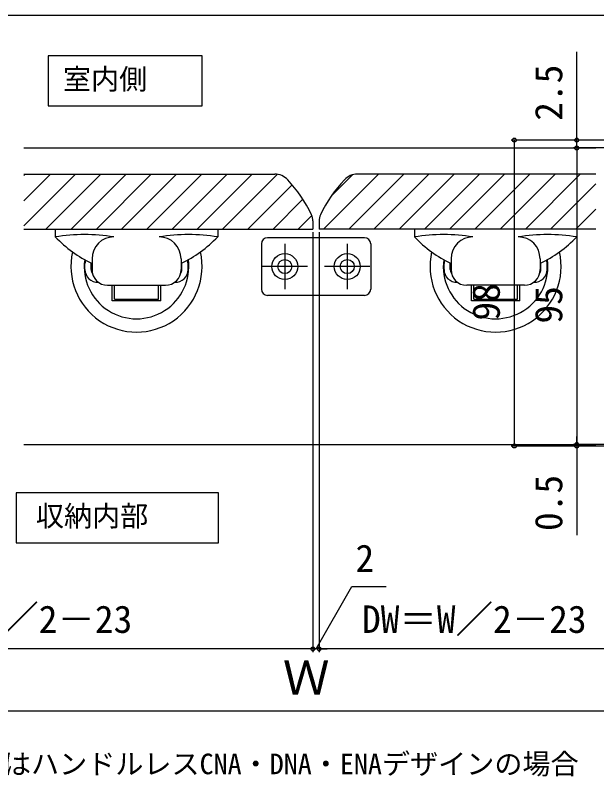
# Model space of a CAD drawing. Units: millimetres, scale not verified. Extents: x -525 to 525, y -783 to 779.
# Drawn here: x -45.1 to 141.1, y 225.6 to 470.5 of the extents above; entities that cross this region are included whole.
import ezdxf
from ezdxf.enums import TextEntityAlignment as Align

# ---------------------------------------------------------------- set-up
doc = ezdxf.new("R2010")
doc.units = ezdxf.units.MM
doc.header["$LTSCALE"] = 4
for name, color, linetype in [('0-2_USER1', 3, 'Continuous'), ('0-4_YKK_12', 2, 'Continuous'), ('0-5_YKK_13', 4, 'Continuous'), ('0-7_YKK_D', 6, 'Continuous')]:
    doc.layers.add(name, color=color, linetype=linetype)
doc.styles.add('ＭＳ ゴシック', font='')
doc.styles.get('ＭＳ ゴシック').set_extended_font_data('MS Gothic')

msp = doc.modelspace()

# ---------------------------------------------------------------- linework, layer by layer
at = {"layer": '0-2_USER1'}
for points in [[(14.745, 441.483), (14.745, 457.483), (-34.549, 457.483), (-34.549, 441.483)], [(19.984, 301.483), (19.984, 317.483), (-44.788, 317.483), (-44.788, 301.483)]]:
    msp.add_lwpolyline(points, close=True, dxfattribs=at)
at = {"layer": '0-4_YKK_12'}
for p, q in [((-42.363, 427.983), (140.849, 427.983)), ((-42.363, 419.583), (38.004, 419.583)), ((-42.363, 419.145), (-41.924, 419.583)), ((-42.363, 411.062), (-33.842, 419.583)), ((-42.363, 402.98), (-25.76, 419.583)), ((-35.278, 401.983), (-17.678, 419.583)), ((-27.195, 401.983), (-9.595, 419.583)), ((-19.113, 401.983), (-1.513, 419.583)), ((-11.031, 401.983), (6.569, 419.583)), ((-2.949, 401.983), (14.651, 419.583)), ((5.134, 401.983), (22.734, 419.583)), ((13.216, 401.983), (30.816, 419.583)), ((21.298, 401.983), (38.837, 419.522)), ((53.627, 401.983), (71.227, 419.583)), ((56.141, 412.58), (62.927, 419.366)), ((61.709, 401.983), (79.309, 419.583)), ((140.849, 419.583), (64.487, 419.583)), ((69.791, 401.983), (87.391, 419.583)), ((77.874, 401.983), (95.474, 419.583)), ((85.956, 401.983), (103.556, 419.583)), ((94.038, 401.983), (111.638, 419.583)), ((102.12, 401.983), (119.72, 419.583)), ((110.203, 401.983), (127.803, 419.583)), ((118.285, 401.983), (135.885, 419.583)), ((126.367, 401.983), (140.849, 416.465)), ((29.38, 401.983), (43.586, 416.189)), ((37.463, 401.983), (47.032, 411.553)), ((134.449, 401.983), (140.849, 408.383)), ((45.545, 401.983), (49.904, 406.342)), ((50.245, 404.583), (50.245, 401.983)), ((52.245, 404.983), (52.245, 401.983)), ((-42.363, 401.983), (50.245, 401.983)), ((140.849, 401.983), (52.245, 401.983)), ((-42.363, 332.983), (140.849, 332.983))]:
    msp.add_line(p, q, dxfattribs=at)
for centre, radius, start, end in [((38.004, 413.883), 5.7, 43.22166, 90), ((64.487, 413.883), 5.7, 90, 136.77834), ((10.313, 387.86), 43.7, 25.39153, 43.22166), ((92.178, 387.86), 43.7, 136.77834, 154.60847), ((45.545, 404.583), 4.7, 0, 25.39153), ((56.945, 404.583), 4.7, 154.60847, 180)]:
    msp.add_arc(centre, radius, start, end, dxfattribs=at)
at = {"layer": '0-5_YKK_13'}
for p, q in [((-32.255, 401.983), (19.745, 401.983)), ((-32.255, 401.983), (-32.255, 399.483)), ((19.745, 401.983), (19.745, 399.483)), ((134.745, 401.983), (82.745, 401.983)), ((82.745, 401.983), (82.745, 399.483)), ((134.745, 401.983), (134.745, 399.483)), ((66.745, 399.233), (35.745, 399.233)), ((33.745, 397.233), (33.745, 382.733)), ((41.245, 397.233), (41.245, 382.733)), ((61.245, 397.233), (61.245, 382.733)), ((68.745, 397.233), (68.745, 382.733)), ((-20.505, 392.483), (-20.505, 388.983)), ((7.995, 392.483), (7.995, 388.983)), ((94.495, 392.483), (94.495, 388.983)), ((122.995, 392.483), (122.995, 388.983)), ((-22.755, 388.983), (-22.755, 390.983)), ((-20.755, 388.983), (-20.755, 390.983)), ((8.245, 388.983), (8.245, 390.983)), ((10.245, 388.983), (10.245, 390.983)), ((48.495, 389.983), (33.995, 389.983)), ((68.495, 389.983), (53.995, 389.983)), ((92.245, 388.983), (92.245, 390.983)), ((94.245, 388.983), (94.245, 390.983)), ((123.245, 388.983), (123.245, 390.983)), ((125.245, 388.983), (125.245, 390.983)), ((-15.505, 383.983), (2.995, 383.983)), ((-14.005, 378.983), (-14.005, 383.983)), ((-13.255, 379.483), (-13.255, 383.983)), ((0.745, 379.483), (0.745, 383.983)), ((1.495, 378.983), (1.495, 383.983)), ((117.995, 383.983), (99.495, 383.983)), ((100.995, 378.983), (100.995, 383.983)), ((101.745, 379.483), (101.745, 383.983)), ((115.745, 379.483), (115.745, 383.983)), ((116.495, 378.983), (116.495, 383.983)), ((66.745, 380.733), (35.745, 380.733)), ((1.495, 378.983), (-14.005, 378.983)), ((-13.255, 379.483), (0.745, 379.483)), ((116.495, 378.983), (100.995, 378.983)), ((101.745, 379.483), (115.745, 379.483))]:
    msp.add_line(p, q, dxfattribs=at)
for centre, radius in [((41.245, 389.983), 4.15), ((41.245, 389.983), 2.25), ((61.245, 389.983), 4.15), ((61.245, 389.983), 2.25)]:
    msp.add_circle(centre, radius, dxfattribs=at)
for centre, radius, start, end in [((-22.88, 340.22), 60, 81.0107, 98.9893), ((-3.323, 427.105), 40, 223.67372, 244.56201), ((-13.505, 392.483), 7, 90, 180), ((10.37, 340.22), 60, 81.0107, 98.9893), ((0.995, 392.483), 7, 0, 90), ((-9.186, 427.105), 40, 295.43799, 316.32628), ((35.745, 397.233), 2, 90, 180), ((66.745, 397.233), 2, 0, 90), ((92.12, 340.22), 60, 81.0107, 98.9893), ((111.677, 427.105), 40, 223.67372, 244.56201), ((101.495, 392.483), 7, 90, 180), ((125.37, 340.22), 60, 81.0107, 98.9893), ((115.995, 392.483), 7, 0, 90), ((105.814, 427.105), 40, 295.43799, 316.32628), ((-6.255, 389.983), 21, 167.11582, 12.88418), ((108.745, 389.983), 21, 167.11582, 12.88418), ((-6.255, 389.983), 16.75, 172.39697, 7.60303), ((-18.755, 390.983), 4, 164.37801, 180), ((6.245, 390.983), 4, 0, 15.62199), ((108.745, 389.983), 16.75, 172.39697, 7.60303), ((96.245, 390.983), 4, 164.37801, 180), ((121.245, 390.983), 4, 0, 15.62199), ((6.245, 390.983), 2, 0, 3.3905), ((121.245, 390.983), 2, 0, 3.3905), ((-18.755, 388.983), 4, 180, 273.44533), ((-18.755, 388.983), 2, 180, 216.59355), ((-15.505, 388.983), 5, 180, 270), ((2.995, 388.983), 5, 270, 0), ((6.245, 388.983), 4, 266.55467, 0), ((6.245, 388.983), 2, 323.40645, 0), ((96.245, 388.983), 4, 180, 273.44533), ((96.245, 388.983), 2, 180, 216.59355), ((99.495, 388.983), 5, 180, 270), ((117.995, 388.983), 5, 270, 0), ((121.245, 388.983), 4, 266.55467, 0), ((121.245, 388.983), 2, 323.40645, 0), ((35.745, 382.733), 2, 180, 270), ((66.745, 382.733), 2, 270, 0)]:
    msp.add_arc(centre, radius, start, end, dxfattribs=at)
at = {"layer": '0-7_YKK_D'}
for p, q in [((-69.324, 470.483), (171.814, 470.483)), ((134.745, 430.483), (134.745, 458.81)), ((198.745, 430.483), (113.745, 430.483)), ((114.745, 430.483), (114.745, 332.483)), ((158.157, 430.483), (133.745, 430.483)), ((134.745, 427.983), (134.745, 430.483)), ((158.145, 427.983), (133.745, 427.983)), ((191.245, 427.983), (133.745, 427.983)), ((134.745, 427.983), (134.745, 425.433)), ((134.745, 427.983), (134.745, 332.983)), ((50.245, 400.983), (50.245, 266.483)), ((50.245, 400.983), (50.245, 266.483)), ((52.245, 400.983), (52.245, 266.483)), ((52.245, 400.983), (52.245, 266.483)), ((134.745, 332.983), (134.745, 335.533)), ((191.245, 332.483), (113.745, 332.483)), ((191.245, 332.983), (133.745, 332.983)), ((191.245, 332.983), (133.745, 332.983)), ((191.245, 332.483), (133.745, 332.483)), ((134.745, 332.983), (134.745, 332.483)), ((134.745, 332.483), (134.745, 303.883)), ((50.245, 267.483), (-93.255, 267.483)), ((50.245, 267.483), (47.695, 267.483)), ((52.245, 267.483), (50.245, 267.483)), ((52.245, 267.483), (50.245, 267.483)), ((52.245, 267.483), (54.795, 267.483)), ((195.745, 267.483), (52.245, 267.483)), ((207.245, 247.483), (-104.755, 247.483))]:
    msp.add_line(p, q, dxfattribs=at)
msp.add_lwpolyline([(51.245, 267.483), (62.752, 287.483), (73.706, 287.483)], dxfattribs=at)
for centre in [(114.745, 430.483), (134.745, 430.483), (134.745, 427.983), (134.745, 427.983), (114.745, 332.483), (134.745, 332.983), (134.745, 332.983), (134.745, 332.483), (50.245, 267.483), (50.245, 267.483), (52.245, 267.483), (52.245, 267.483)]:
    msp.add_circle(centre, 0.637, dxfattribs=at)

# ---------------------------------------------------------------- texts
at = {"layer": '0-2_USER1', "style": 'ＭＳ ゴシック'}
for s, p in [('室内側', (-29.815, 444.753)), ('収納内部', (-38.482, 304.779)), ('※(   )内寸法はハンドルレスCNA・DNA・ENAデザインの場合', (-107.487, 225.346))]:
    msp.add_text(s, height=6.598, dxfattribs=at).set_placement(p, align=Align.BOTTOM_LEFT)
at = {"layer": '0-7_YKK_D', "style": 'ＭＳ ゴシック'}
for s, p in [('2.5', (132.745, 436.697)), ('98', (112.745, 372.688)), ('95', (132.745, 371.722)), ('0.5', (132.745, 305.269))]:
    msp.add_text(s, height=8.798, rotation=90, dxfattribs=at).set_placement(p, align=Align.BOTTOM_LEFT)
for s, height, p in [('2', 8.798, (63.865, 289.483)), ('DW＝W／2－23', 8.798, (-79.528, 269.96)), ('DW＝W／2－23', 8.798, (65.972, 269.96)), ('Ｗ', 11, (40.592, 249.483))]:
    msp.add_text(s, height=height, dxfattribs=at).set_placement(p, align=Align.BOTTOM_LEFT)

doc.saveas('drawing.dxf')
